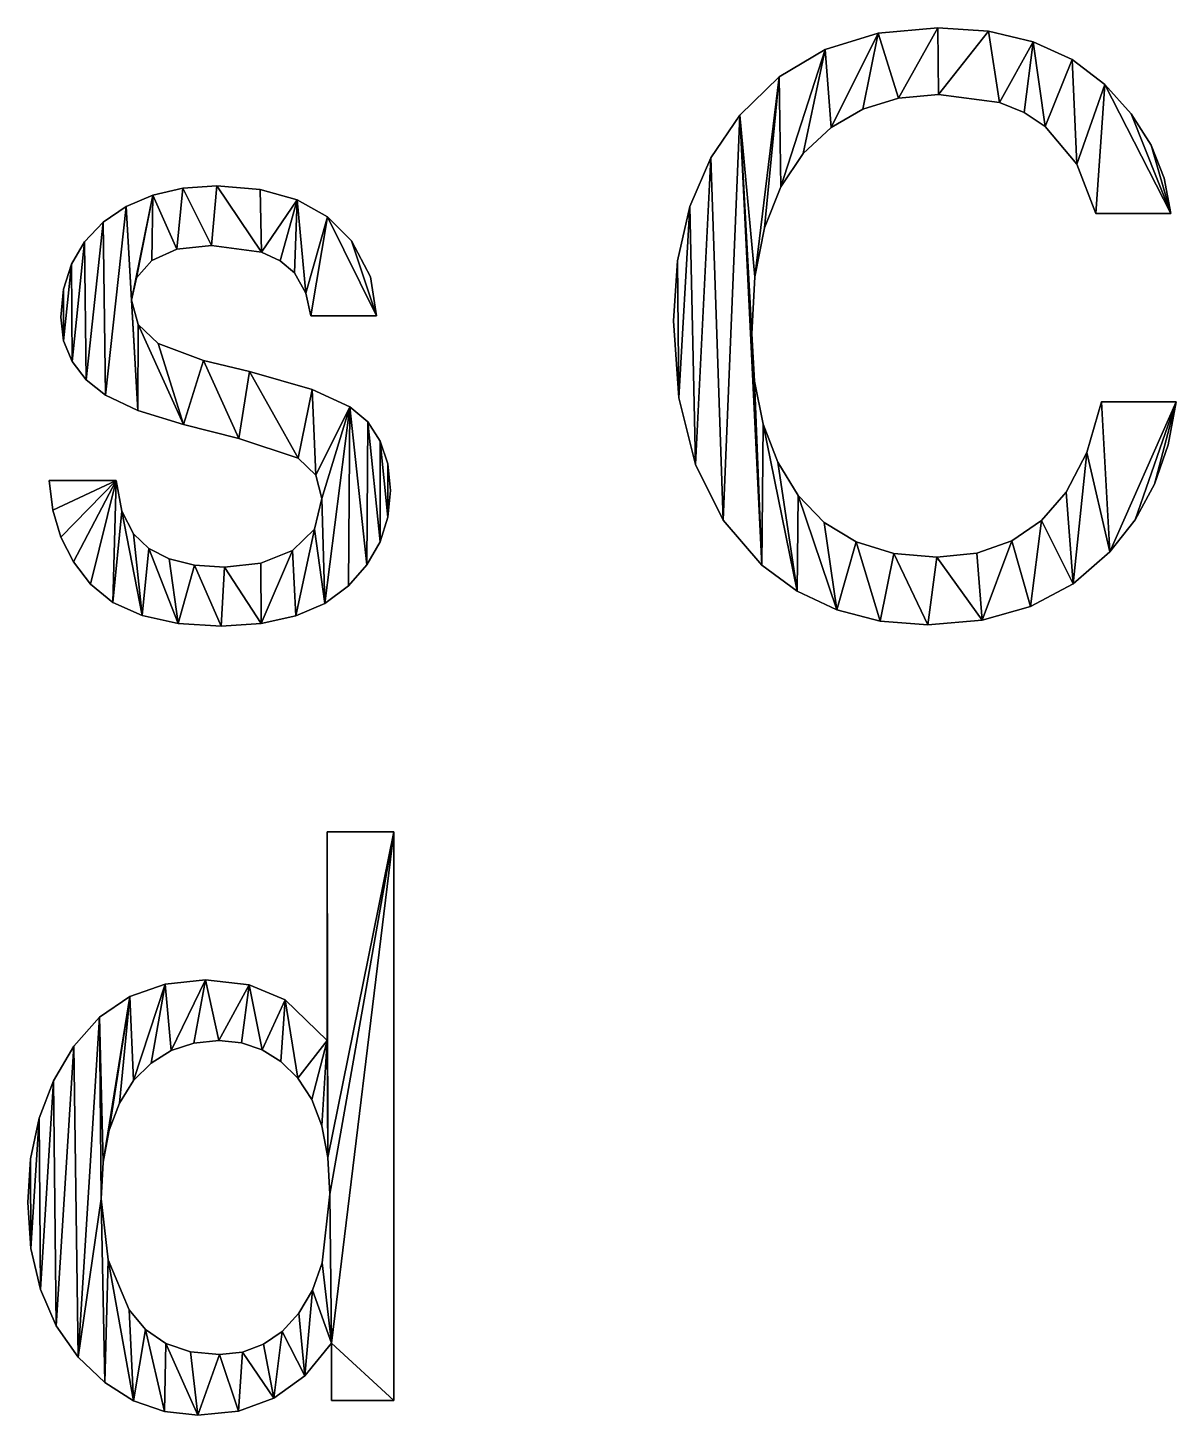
# Model space of a CAD drawing. Extents: x 7 to 203, y -1 to 61.
# Drawn here: x 141 to 160.17, y 1.21 to 24.37 of the extents above; entities that cross this region are included whole.
import ezdxf

# ---------------------------------------------------------------- set-up
doc = ezdxf.new("R2010")
doc.units = 0
doc.layers.get('0').update_dxf_attribs({"color": 13, "linetype": 'CONTINUOUS'})

# ---------------------------------------------------------------- blocks, each defined once
blk = doc.blocks.new('MOTOR_MODULE-SIDE_MOUNT')
at = {"color": 18}
for p, q in [((80.312, 22.857, 0.051), (81.059, 22.68, 0.051)), ((81.059, 22.68, 0.051), (81.706, 22.384, 0.051)), ((81.706, 22.384, 0.051), (82.253, 21.969, 0.051)), ((82.253, 21.969, 0.051), (82.694, 21.48, 0.051)), ((78.213, 21.556, 0.051), (77.682, 21.249, 0.051)), ((78.811, 21.74, 0.051), (78.213, 21.556, 0.051)), ((80.908, 21.501, 0.051), (80.495, 21.668, 0.051)), ((81.257, 21.267, 0.051), (80.908, 21.501, 0.051)), ((82.694, 21.48, 0.051), (83.024, 20.958, 0.051)), ((77.682, 21.249, 0.051), (77.218, 20.819, 0.051)), ((83.024, 20.958, 0.051), (83.245, 20.404, 0.051)), ((77.218, 20.819, 0.051), (76.842, 20.263, 0.051)), ((83.245, 20.404, 0.051), (83.355, 19.817, 0.051)), ((66.358, 20.123, 0.051), (66.863, 20.237, 0.051)), ((66.863, 20.237, 0.051), (67.428, 20.275, 0.051)), ((67.428, 20.275, 0.051), (68.154, 20.218, 0.051)), ((68.154, 20.218, 0.051), (68.77, 20.046, 0.051)), ((76.842, 20.263, 0.051), (76.573, 19.575, 0.051)), ((65.531, 19.669, 0.051), (65.914, 19.934, 0.051)), ((65.914, 19.934, 0.051), (66.358, 20.123, 0.051)), ((68.77, 20.046, 0.051), (69.278, 19.76, 0.051)), ((69.278, 19.76, 0.051), (69.677, 19.36, 0.051)), ((83.355, 19.817, 0.051), (82.105, 19.817, 0.051)), ((65.222, 19.343, 0.051), (65.531, 19.669, 0.051)), ((65.002, 18.97, 0.051), (65.222, 19.343, 0.051)), ((67.338, 19.283, 0.051), (66.761, 19.22, 0.051)), ((68.177, 19.168, 0.051), (67.338, 19.283, 0.051)), ((69.677, 19.36, 0.051), (69.997, 18.758, 0.051)), ((66.343, 19.031, 0.051), (66.089, 18.74, 0.051)), ((66.761, 19.22, 0.051), (66.343, 19.031, 0.051)), ((68.487, 19.025, 0.051), (68.177, 19.168, 0.051)), ((68.723, 18.825, 0.051), (68.487, 19.025, 0.051)), ((64.87, 18.551, 0.051), (65.002, 18.97, 0.051)), ((68.915, 18.485, 0.051), (68.723, 18.825, 0.051)), ((64.826, 18.084, 0.051), (64.87, 18.551, 0.051)), ((66.089, 18.74, 0.051), (66.005, 18.368, 0.051)), ((69.997, 18.758, 0.051), (70.096, 18.11, 0.051)), ((66.005, 18.368, 0.051), (66.116, 17.962, 0.051)), ((69, 18.11, 0.051), (68.915, 18.485, 0.051)), ((64.872, 17.691, 0.051), (64.826, 18.084, 0.051)), ((70.096, 18.11, 0.051), (69, 18.11, 0.051)), ((66.116, 17.962, 0.051), (66.449, 17.646, 0.051)), ((65.012, 17.344, 0.051), (64.872, 17.691, 0.051)), ((66.449, 17.646, 0.051), (67.209, 17.363, 0.051)), ((65.246, 17.041, 0.051), (65.012, 17.344, 0.051)), ((65.573, 16.783, 0.051), (65.246, 17.041, 0.051)), ((76.406, 17.016, 0.051), (76.552, 16.302, 0.051)), ((66.108, 16.525, 0.051), (65.573, 16.783, 0.051)), ((69.651, 16.59, 0.051), (69.947, 16.336, 0.051)), ((81.952, 15.829, 0.051), (82.195, 16.673, 0.051)), ((82.195, 16.673, 0.051), (83.445, 16.673, 0.051)), ((83.445, 16.673, 0.051), (83.313, 15.956, 0.051)), ((69.947, 16.336, 0.051), (70.158, 16.018, 0.051)), ((76.552, 16.302, 0.051), (76.795, 15.667, 0.051)), ((70.158, 16.018, 0.051), (70.285, 15.637, 0.051)), ((81.609, 15.166, 0.051), (81.952, 15.829, 0.051)), ((83.313, 15.956, 0.051), (83.084, 15.3, 0.051)), ((69.083, 15.448, 0.051), (68.788, 15.733, 0.051)), ((70.285, 15.637, 0.051), (70.328, 15.192, 0.051)), ((76.795, 15.667, 0.051), (77.134, 15.111, 0.051)), ((64.692, 14.865, 0.051), (64.632, 15.359, 0.051)), ((64.632, 15.359, 0.051), (65.747, 15.359, 0.051)), ((65.747, 15.359, 0.051), (65.845, 14.847, 0.051)), ((69.181, 15.056, 0.051), (69.083, 15.448, 0.051)), ((83.084, 15.3, 0.051), (82.759, 14.703, 0.051)), ((69.058, 14.547, 0.051), (69.181, 15.056, 0.051)), ((70.328, 15.192, 0.051), (70.284, 14.747, 0.051)), ((77.134, 15.111, 0.051), (77.57, 14.659, 0.051)), ((81.196, 14.69, 0.051), (81.609, 15.166, 0.051)), ((64.826, 14.411, 0.051), (64.692, 14.865, 0.051)), ((65.845, 14.847, 0.051), (66.037, 14.47, 0.051)), ((70.284, 14.747, 0.051), (70.153, 14.333, 0.051)), ((77.57, 14.659, 0.051), (78.101, 14.336, 0.051)), ((80.699, 14.349, 0.051), (81.196, 14.69, 0.051)), ((82.759, 14.703, 0.051), (82.337, 14.167, 0.051)), ((65.035, 14, 0.051), (64.826, 14.411, 0.051)), ((66.037, 14.47, 0.051), (66.296, 14.225, 0.051)), ((68.691, 14.19, 0.051), (69.058, 14.547, 0.051)), ((66.296, 14.225, 0.051), (66.636, 14.05, 0.051)), ((68.163, 13.98, 0.051), (68.691, 14.19, 0.051)), ((70.153, 14.333, 0.051), (69.934, 13.951, 0.051)), ((78.101, 14.336, 0.051), (78.728, 14.142, 0.051)), ((78.728, 14.142, 0.051), (79.45, 14.077, 0.051)), ((79.45, 14.077, 0.051), (80.117, 14.145, 0.051)), ((80.117, 14.145, 0.051), (80.699, 14.349, 0.051)), ((82.337, 14.167, 0.051), (81.724, 13.635, 0.051)), ((65.318, 13.629, 0.051), (65.035, 14, 0.051)), ((66.636, 14.05, 0.051), (67.056, 13.945, 0.051)), ((67.056, 13.945, 0.051), (67.557, 13.91, 0.051)), ((67.557, 13.91, 0.051), (68.163, 13.98, 0.051)), ((69.934, 13.951, 0.051), (69.629, 13.6, 0.051)), ((65.695, 13.324, 0.051), (65.318, 13.629, 0.051)), ((69.629, 13.6, 0.051), (69.233, 13.307, 0.051)), ((77.778, 13.199, 0.051), (77.119, 13.511, 0.051)), ((66.184, 13.105, 0.051), (65.695, 13.324, 0.051)), ((69.233, 13.307, 0.051), (68.747, 13.098, 0.051)), ((66.786, 12.974, 0.051), (66.184, 13.105, 0.051)), ((67.499, 12.93, 0.051), (66.786, 12.974, 0.051)), ((68.169, 12.972, 0.051), (67.499, 12.93, 0.051)), ((68.747, 13.098, 0.051), (68.169, 12.972, 0.051)), ((78.504, 13.012, 0.051), (77.778, 13.199, 0.051)), ((69.271, 6.011, 0.051), (69.271, 9.496, 0.051)), ((69.271, 9.496, 0.051), (70.386, 9.496, 0.051)), ((70.386, 9.496, 0.051), (70.386, 0, 0.051)), ((65.977, 6.746, 0.051), (66.568, 6.953, 0.051)), ((66.568, 6.953, 0.051), (67.242, 7.022, 0.051)), ((67.242, 7.022, 0.051), (67.97, 6.939, 0.051)), ((65.468, 6.401, 0.051), (65.977, 6.746, 0.051)), ((67.97, 6.939, 0.051), (68.569, 6.687, 0.051)), ((68.569, 6.687, 0.051), (69.271, 6.011, 0.051)), ((65.042, 5.918, 0.051), (65.468, 6.401, 0.051)), ((64.705, 5.34, 0.051), (65.042, 5.918, 0.051)), ((66.668, 5.843, 0.051), (66.333, 5.634, 0.051)), ((67.044, 5.969, 0.051), (66.668, 5.843, 0.051)), ((67.461, 6.011, 0.051), (67.044, 5.969, 0.051)), ((67.838, 5.972, 0.051), (67.461, 6.011, 0.051)), ((68.184, 5.854, 0.051), (67.838, 5.972, 0.051)), ((68.499, 5.658, 0.051), (68.184, 5.854, 0.051)), ((66.333, 5.634, 0.051), (66.04, 5.341, 0.051)), ((68.782, 5.383, 0.051), (68.499, 5.658, 0.051)), ((64.464, 4.712, 0.051), (64.705, 5.34, 0.051)), ((66.04, 5.341, 0.051), (65.802, 4.966, 0.051)), ((69.016, 5.026, 0.051), (68.782, 5.383, 0.051)), ((65.802, 4.966, 0.051), (65.632, 4.513, 0.051)), ((69.183, 4.585, 0.051), (69.016, 5.026, 0.051)), ((64.32, 4.034, 0.051), (64.464, 4.712, 0.051)), ((65.632, 4.513, 0.051), (65.53, 3.981, 0.051)), ((69.283, 4.058, 0.051), (69.183, 4.585, 0.051)), ((64.272, 3.305, 0.051), (64.32, 4.034, 0.051)), ((65.53, 3.981, 0.051), (65.496, 3.369, 0.051)), ((64.325, 2.54, 0.051), (64.272, 3.305, 0.051)), ((64.483, 1.855, 0.051), (64.325, 2.54, 0.051)), ((69.025, 1.843, 0.051), (69.187, 2.302, 0.051)), ((64.747, 1.25, 0.051), (64.483, 1.855, 0.051)), ((68.798, 1.459, 0.051), (69.025, 1.843, 0.051)), ((65.966, 1.514, 0.051), (66.237, 1.187, 0.051)), ((68.521, 1.156, 0.051), (68.798, 1.459, 0.051)), ((65.116, 0.725, 0.051), (64.747, 1.25, 0.051)), ((66.237, 1.187, 0.051), (66.578, 0.953, 0.051)), ((66.578, 0.953, 0.051), (66.991, 0.813, 0.051)), ((67.859, 0.81, 0.051), (68.207, 0.94, 0.051)), ((68.207, 0.94, 0.051), (68.521, 1.156, 0.051)), ((69.342, 0.96, 0.051), (68.899, 0.411, 0.051)), ((69.342, 0, 0.051), (69.342, 0.96, 0.051)), ((65.557, 0.301, 0.051), (65.116, 0.725, 0.051)), ((66.991, 0.813, 0.051), (67.474, 0.767, 0.051)), ((67.474, 0.767, 0.051), (67.859, 0.81, 0.051)), ((66.037, -0.002, 0.051), (65.557, 0.301, 0.051)), ((68.899, 0.411, 0.051), (68.382, 0.039, 0.051)), ((68.382, 0.039, 0.051), (67.788, -0.174, 0.051)), ((66.556, -0.184, 0.051), (66.037, -0.002, 0.051)), ((67.113, -0.245, 0.051), (66.556, -0.184, 0.051)), ((67.788, -0.174, 0.051), (67.113, -0.245, 0.051)), ((70.386, 0, 0.051), (69.342, 0, 0.051))]:
    blk.add_line(p, q, dxfattribs=at)
for points in [[(77.119, 13.511, 0.051), (76.525, 13.948, 0.051), (75.88, 14.698, 0.051), (75.419, 15.628, 0.051), (75.142, 16.737, 0.051), (75.05, 18.026, 0.051), (75.119, 19.026, 0.051), (75.327, 19.932, 0.051), (75.673, 20.743, 0.051), (76.158, 21.46, 0.051), (76.814, 22.097, 0.051), (77.584, 22.552, 0.051), (78.467, 22.825, 0.051), (79.463, 22.916, 0.051), (80.312, 22.857, 0.051)], [(80.495, 21.668, 0.051), (79.476, 21.802, 0.051), (78.811, 21.74, 0.051)], [(82.105, 19.817, 0.051), (81.787, 20.637, 0.051), (81.257, 21.267, 0.051)], [(76.573, 19.575, 0.051), (76.412, 18.757, 0.051), (76.358, 17.807, 0.051), (76.406, 17.016, 0.051)], [(67.209, 17.363, 0.051), (67.976, 17.176, 0.051), (69.02, 16.878, 0.051), (69.651, 16.59, 0.051)], [(68.788, 15.733, 0.051), (67.796, 16.061, 0.051), (66.874, 16.293, 0.051), (66.108, 16.525, 0.051)], [(81.724, 13.635, 0.051), (81.013, 13.254, 0.051), (80.203, 13.026, 0.051), (79.296, 12.95, 0.051), (78.504, 13.012, 0.051)], [(69.187, 2.302, 0.051), (69.316, 3.447, 0.051), (69.283, 4.058, 0.051)], [(65.496, 3.369, 0.051), (65.614, 2.352, 0.051), (65.966, 1.514, 0.051)]]:
    blk.add_polyline3d(points, dxfattribs=at)
mesh = blk.add_polyface(dxfattribs=at)
corners = [(75.142, 16.737, 0.051), (75.119, 19.026, 0.051), (75.05, 18.026, 0.051), (75.327, 19.932, 0.051), (75.419, 15.628, 0.051), (75.673, 20.743, 0.051), (75.88, 14.698, 0.051), (76.158, 21.46, 0.051), (76.525, 13.948, 0.051), (76.358, 17.807, 0.051), (76.406, 17.016, 0.051), (76.552, 16.302, 0.051), (77.119, 13.511, 0.051), (76.795, 15.667, 0.051), (77.134, 15.111, 0.051), (77.778, 13.199, 0.051), (77.57, 14.659, 0.051), (78.101, 14.336, 0.051), (78.504, 13.012, 0.051), (78.728, 14.142, 0.051), (79.296, 12.95, 0.051), (79.45, 14.077, 0.051), (80.203, 13.026, 0.051), (80.117, 14.145, 0.051), (80.699, 14.349, 0.051), (81.013, 13.254, 0.051), (81.196, 14.69, 0.051), (81.724, 13.635, 0.051), (81.609, 15.166, 0.051), (81.952, 15.829, 0.051), (82.337, 14.167, 0.051), (82.195, 16.673, 0.051), (83.445, 16.673, 0.051), (82.759, 14.703, 0.051), (83.084, 15.3, 0.051), (83.313, 15.956, 0.051), (76.412, 18.757, 0.051), (76.814, 22.097, 0.051), (76.573, 19.575, 0.051), (76.842, 20.263, 0.051), (77.584, 22.552, 0.051), (77.218, 20.819, 0.051), (77.682, 21.249, 0.051), (78.467, 22.825, 0.051), (78.213, 21.556, 0.051), (78.811, 21.74, 0.051), (79.463, 22.916, 0.051), (79.476, 21.802, 0.051), (80.312, 22.857, 0.051), (80.495, 21.668, 0.051), (81.059, 22.68, 0.051), (80.908, 21.501, 0.051), (81.257, 21.267, 0.051), (81.706, 22.384, 0.051), (81.787, 20.637, 0.051), (82.253, 21.969, 0.051), (82.105, 19.817, 0.051), (83.355, 19.817, 0.051), (82.694, 21.48, 0.051), (83.024, 20.958, 0.051), (83.245, 20.404, 0.051)]
mesh.append_faces([[corners[k] for k in face] for face in [(0, 1, 2), (32, 34, 35), (59, 57, 60)]], dxfattribs={"vtx0": -1, "color": 18})
mesh.append_faces([[corners[k] for k in face] for face in [(1, 0, 3), (3, 4, 5), (5, 6, 7), (9, 8, 10), (10, 8, 11), (11, 12, 13), (13, 12, 14), (14, 15, 16), (16, 15, 17), (17, 18, 19), (19, 20, 21), (21, 22, 23), (23, 22, 24), (24, 25, 26), (26, 27, 28), (28, 27, 29), (29, 30, 31), (31, 30, 32), (7, 36, 37), (36, 7, 9), (37, 39, 40), (40, 42, 43), (43, 45, 46), (46, 47, 48), (48, 49, 50), (50, 52, 53), (53, 54, 55), (55, 57, 58), (58, 57, 59)]], dxfattribs={"vtx0": -1, "vtx1": -1, "color": 18})
mesh.append_faces([[corners[k] for k in face] for face in [(7, 8, 9)]], dxfattribs={"vtx0": -1, "vtx1": -1, "vtx2": -1, "color": 18})
mesh.append_faces([[corners[k] for k in face] for face in [(3, 0, 4), (5, 4, 6), (7, 6, 8), (11, 8, 12), (14, 12, 15), (17, 15, 18), (19, 18, 20), (21, 20, 22), (24, 22, 25), (26, 25, 27), (29, 27, 30), (32, 30, 33), (32, 33, 34), (37, 36, 38), (37, 38, 39), (40, 39, 41), (40, 41, 42), (43, 42, 44), (43, 44, 45), (46, 45, 47), (48, 47, 49), (50, 49, 51), (50, 51, 52), (53, 52, 54), (55, 54, 56), (55, 56, 57)]], dxfattribs={"vtx0": -1, "vtx2": -1, "color": 18})
mesh = blk.add_polyface(dxfattribs=at)
corners = [(64.692, 14.865, 0.051), (65.747, 15.359, 0.051), (64.632, 15.359, 0.051), (64.826, 14.411, 0.051), (65.035, 14, 0.051), (65.318, 13.629, 0.051), (65.695, 13.324, 0.051), (65.845, 14.847, 0.051), (66.184, 13.105, 0.051), (66.037, 14.47, 0.051), (66.296, 14.225, 0.051), (66.786, 12.974, 0.051), (66.636, 14.05, 0.051), (67.056, 13.945, 0.051), (67.499, 12.93, 0.051), (67.557, 13.91, 0.051), (68.169, 12.972, 0.051), (68.163, 13.98, 0.051), (68.691, 14.19, 0.051), (68.747, 13.098, 0.051), (69.058, 14.547, 0.051), (69.233, 13.307, 0.051), (69.181, 15.056, 0.051), (64.872, 17.691, 0.051), (64.87, 18.551, 0.051), (64.826, 18.084, 0.051), (65.002, 18.97, 0.051), (65.012, 17.344, 0.051), (65.222, 19.343, 0.051), (65.246, 17.041, 0.051), (65.531, 19.669, 0.051), (65.573, 16.783, 0.051), (65.914, 19.934, 0.051), (66.108, 16.525, 0.051), (66.005, 18.368, 0.051), (66.116, 17.962, 0.051), (66.874, 16.293, 0.051), (66.449, 17.646, 0.051), (67.209, 17.363, 0.051), (67.796, 16.061, 0.051), (67.976, 17.176, 0.051), (68.788, 15.733, 0.051), (69.02, 16.878, 0.051), (69.083, 15.448, 0.051), (69.651, 16.59, 0.051), (69.629, 13.6, 0.051), (69.934, 13.951, 0.051), (69.947, 16.336, 0.051), (70.153, 14.333, 0.051), (70.158, 16.018, 0.051), (70.284, 14.747, 0.051), (70.285, 15.637, 0.051), (70.328, 15.192, 0.051), (66.358, 20.123, 0.051), (66.089, 18.74, 0.051), (66.343, 19.031, 0.051), (66.761, 19.22, 0.051), (66.863, 20.237, 0.051), (67.338, 19.283, 0.051), (67.428, 20.275, 0.051), (68.177, 19.168, 0.051), (68.154, 20.218, 0.051), (68.77, 20.046, 0.051), (68.487, 19.025, 0.051), (68.723, 18.825, 0.051), (68.915, 18.485, 0.051), (69.278, 19.76, 0.051), (69, 18.11, 0.051), (70.096, 18.11, 0.051), (69.677, 19.36, 0.051), (69.997, 18.758, 0.051)]
mesh.append_faces([[corners[k] for k in face] for face in [(0, 1, 2), (23, 24, 25), (51, 50, 52), (69, 68, 70)]], dxfattribs={"vtx0": -1, "color": 18})
mesh.append_faces([[corners[k] for k in face] for face in [(1, 6, 7), (7, 8, 9), (9, 8, 10), (10, 11, 12), (12, 11, 13), (13, 14, 15), (15, 16, 17), (17, 16, 18), (18, 19, 20), (20, 21, 22), (24, 23, 26), (26, 27, 28), (28, 29, 30), (30, 31, 32), (34, 33, 35), (35, 36, 37), (37, 36, 38), (38, 39, 40), (40, 41, 42), (42, 43, 44), (44, 46, 47), (47, 48, 49), (49, 50, 51), (53, 56, 57), (57, 58, 59), (59, 60, 61), (61, 60, 62), (62, 65, 66), (66, 68, 69)]], dxfattribs={"vtx0": -1, "vtx1": -1, "color": 18})
mesh.append_faces([[corners[k] for k in face] for face in [(32, 33, 34), (44, 22, 21)]], dxfattribs={"vtx0": -1, "vtx1": -1, "vtx2": -1, "color": 18})
mesh.append_faces([[corners[k] for k in face] for face in [(1, 0, 3), (1, 3, 4), (1, 4, 5), (1, 5, 6), (7, 6, 8), (10, 8, 11), (13, 11, 14), (15, 14, 16), (18, 16, 19), (20, 19, 21), (26, 23, 27), (28, 27, 29), (30, 29, 31), (32, 31, 33), (35, 33, 36), (38, 36, 39), (40, 39, 41), (42, 41, 43), (44, 43, 22), (44, 21, 45), (44, 45, 46), (47, 46, 48), (49, 48, 50), (34, 53, 32), (53, 34, 54), (53, 54, 55), (53, 55, 56), (57, 56, 58), (59, 58, 60), (62, 60, 63), (62, 63, 64), (62, 64, 65), (66, 65, 67), (66, 67, 68)]], dxfattribs={"vtx0": -1, "vtx2": -1, "color": 18})
mesh = blk.add_polyface(dxfattribs=at)
corners = [(64.325, 2.54, 0.051), (64.32, 4.034, 0.051), (64.272, 3.305, 0.051), (64.464, 4.712, 0.051), (64.483, 1.855, 0.051), (64.705, 5.34, 0.051), (64.747, 1.25, 0.051), (65.042, 5.918, 0.051), (65.116, 0.725, 0.051), (65.468, 6.401, 0.051), (65.496, 3.369, 0.051), (65.557, 0.301, 0.051), (65.614, 2.352, 0.051), (66.037, -0.002, 0.051), (65.966, 1.514, 0.051), (66.237, 1.187, 0.051), (66.556, -0.184, 0.051), (66.578, 0.953, 0.051), (67.113, -0.245, 0.051), (66.991, 0.813, 0.051), (67.474, 0.767, 0.051), (67.788, -0.174, 0.051), (67.859, 0.81, 0.051), (68.382, 0.039, 0.051), (68.207, 0.94, 0.051), (68.521, 1.156, 0.051), (68.899, 0.411, 0.051), (68.798, 1.459, 0.051), (69.025, 1.843, 0.051), (69.342, 0.96, 0.051), (69.187, 2.302, 0.051), (69.316, 3.447, 0.051), (70.386, 0, 0.051), (69.342, 0, 0.051), (65.53, 3.981, 0.051), (65.977, 6.746, 0.051), (65.632, 4.513, 0.051), (65.802, 4.966, 0.051), (66.04, 5.341, 0.051), (66.568, 6.953, 0.051), (66.333, 5.634, 0.051), (66.668, 5.843, 0.051), (67.242, 7.022, 0.051), (67.044, 5.969, 0.051), (67.461, 6.011, 0.051), (67.97, 6.939, 0.051), (67.838, 5.972, 0.051), (68.184, 5.854, 0.051), (68.569, 6.687, 0.051), (68.499, 5.658, 0.051), (68.782, 5.383, 0.051), (69.271, 6.011, 0.051), (69.016, 5.026, 0.051), (69.183, 4.585, 0.051), (69.283, 4.058, 0.051), (69.271, 9.496, 0.051), (70.386, 9.496, 0.051)]
mesh.append_faces([[corners[k] for k in face] for face in [(0, 1, 2), (32, 29, 33)]], dxfattribs={"vtx0": -1, "color": 18})
mesh.append_faces([[corners[k] for k in face] for face in [(1, 0, 3), (3, 4, 5), (5, 6, 7), (7, 8, 9), (10, 11, 12), (12, 13, 14), (14, 13, 15), (15, 16, 17), (17, 18, 19), (19, 18, 20), (20, 21, 22), (22, 23, 24), (24, 23, 25), (25, 26, 27), (27, 26, 28), (28, 29, 30), (30, 29, 31), (9, 34, 35), (34, 9, 10), (35, 38, 39), (39, 41, 42), (42, 44, 45), (45, 47, 48), (48, 50, 51), (51, 54, 55), (55, 54, 56), (56, 29, 32)]], dxfattribs={"vtx0": -1, "vtx1": -1, "color": 18})
mesh.append_faces([[corners[k] for k in face] for face in [(9, 8, 10), (56, 31, 29)]], dxfattribs={"vtx0": -1, "vtx1": -1, "vtx2": -1, "color": 18})
mesh.append_faces([[corners[k] for k in face] for face in [(3, 0, 4), (5, 4, 6), (7, 6, 8), (10, 8, 11), (12, 11, 13), (15, 13, 16), (17, 16, 18), (20, 18, 21), (22, 21, 23), (25, 23, 26), (28, 26, 29), (35, 34, 36), (35, 36, 37), (35, 37, 38), (39, 38, 40), (39, 40, 41), (42, 41, 43), (42, 43, 44), (45, 44, 46), (45, 46, 47), (48, 47, 49), (48, 49, 50), (51, 50, 52), (51, 52, 53), (51, 53, 54), (56, 54, 31)]], dxfattribs={"vtx0": -1, "vtx2": -1, "color": 18})
blk = doc.blocks.new('GLOVE_MODULE')
blk.add_blockref('MOTOR_MODULE-SIDE_MOUNT', (69.591, 0.358))

msp = doc.modelspace()

# ---------------------------------------------------------------- block references
msp.add_blockref('GLOVE_MODULE', (7.138, 1.1))

doc.saveas('drawing.dxf')
